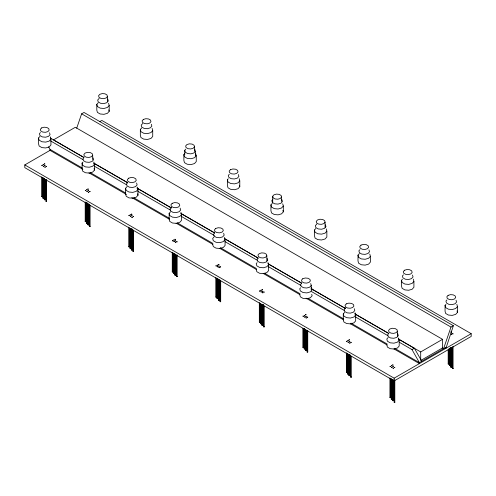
<?xml version="1.0" encoding="UTF-8"?>
<svg xmlns="http://www.w3.org/2000/svg" width="496" height="496" viewBox="0 0 496 496"><rect width="100%" height="100%" fill="white"/><g stroke="black" fill="none" stroke-linecap="round" stroke-linejoin="round"><path stroke-width="0.74" d="M76.706 128.204L81.629 113.826L84.004 112.456L453.363 325.705L445.978 348.248M453.363 325.705L450.988 327.075L443.604 348.645L442.265 347.87M41.664 196.54L42.34 196.54L41.664 196.54L41.664 176.83M43.605 178.659L43.605 198.003L42.935 198.003L43.716 197.985L43.481 198.313L43.146 198.121L43.146 177.673M43.146 198.121L43.481 197.929M44.411 178.721L44.411 199.584C46.202 200.396 43.499 198.549 44.721 199.845M44.411 199.584L44.981 199.448L44.745 199.776M45.886 201.171L46.556 201.171L45.886 201.171L45.886 179.558M85.2 221.669L85.87 221.669L85.2 221.669L85.2 201.965M87.346 202.808L87.346 223.256C85.597 223.491 87.68 222.698 86.676 223.256L86.676 202.808M86.676 223.256L87.346 223.256M88.61 204.625L88.517 224.855L87.829 224.731L88.065 224.403M88.307 224.731C87.377 224.254 89.757 225.24 88.152 224.837L88.152 203.924M88.152 224.837L88.307 224.459M89.416 226.3L90.092 226.3L89.416 226.3L89.416 204.693M128.731 246.803L129.4 246.803L128.731 246.803L128.731 227.1M130.665 248.267L130.095 248.13M130.206 248.391L130.876 248.391L130.206 248.391L130.206 228.699M131.682 229.059L131.682 249.972C133.443 250.133 130.628 249.872 131.601 249.538M132.048 249.711L131.812 250.046L131.57 249.711M132.953 251.435L133.622 251.435L132.953 251.435L132.953 229.828M172.261 271.938L172.93 271.938L172.261 271.938L172.261 252.228M174.102 273.538L173.526 273.401L173.867 273.203M174.412 253.834L174.412 273.519L173.836 273.383M175.677 274.982L174.797 274.858L175.367 274.722M175.107 275.119L175.342 274.79M175.888 254.963L175.888 275.106L175.317 274.97M176.483 276.57L177.153 276.57L176.483 276.57L176.483 254.956M215.791 297.067L216.467 297.067L215.791 297.067L215.791 277.363M217.732 279.192L217.732 298.53L217.062 298.53L217.942 298.654L217.161 298.666M218.748 279.322L218.748 300.235L219.418 300.235L218.426 299.857M219.207 280.029L219.207 300.117L218.538 300.117L219.108 299.981M218.748 300.235L218.996 279.949M220.013 301.698L220.689 301.698L220.013 301.698L220.013 280.091M259.327 322.202L259.997 322.202L259.327 322.202L259.327 302.498M261.262 304.321L261.262 323.665L260.691 323.528M260.803 323.789L261.473 323.789L260.803 323.789L260.803 304.098M262.068 304.389L262.068 325.252C264.163 325.655 261.355 325.246 262.192 324.936M262.378 325.506L262.533 325.128M262.744 305.158L262.744 325.252L262.403 325.444M263.55 326.833L264.219 326.833L263.55 326.833L263.55 304.451M302.858 347.336L303.527 347.336L302.858 347.336L302.858 328.389M305.009 329.232L305.009 348.917L304.222 348.663M304.432 349.054L305.009 348.917M306.274 350.381L305.486 350.399L305.728 350.064M306.485 330.361L306.485 350.505L305.908 350.368M307.08 351.968L307.749 351.968L307.08 351.968L307.08 330.355M346.388 372.471L347.064 372.471L346.388 372.471L346.388 352.761M348.229 373.792C346.94 374.071 349.302 373.996 347.87 374.052L347.87 353.605M347.87 374.052L348.204 373.86M349.494 375.528L348.924 375.391L349.494 375.255M350.015 354.721L349.916 375.776L349.234 375.652L349.469 375.323M350.61 377.096L351.28 377.096L350.61 377.096L350.61 355.489M389.924 397.6L390.594 397.6L389.924 397.6L389.924 377.896M392.069 379.496L392.069 399.187C390.457 399.633 392.144 398.381 391.524 399.255M391.499 399.323L392.069 399.187M393.334 380.556L393.334 400.65L392.553 400.39M393.21 400.576L392.665 400.65L393.452 400.632M393.545 379.855L393.545 400.768L392.975 400.632M393.024 400.663L393.123 380.482M394.14 402.231L394.816 402.231L394.14 402.231L394.159 378.163L471.2 333.69L471.2 336.431L394.159 380.909L24.8 167.66L24.8 164.914L50.257 150.22M448.173 363.971L448.849 363.971L448.173 363.971L448.173 349.568M450.015 365.292L449.779 365.626L449.537 365.292M449.655 365.552L450.325 365.552L449.655 365.552L449.655 348.136M451.8 347.77L451.8 367.139L450.808 367.034L451.044 366.699M451.8 367.139C450.213 366.978 451.893 366.687 451.255 367.207M452.395 368.602L453.065 368.602L452.395 368.602L452.395 346.989M40.443 132.525L39.438 133.66L39.959 135.557L42.309 136.908L45.589 137.212L48.546 136.338L50.053 134.633L49.532 132.736M50.332 136.89L50.939 139.097L50.939 144.95L49.178 146.94L45.725 147.957L41.9 147.61L39.159 146.029L38.552 143.815L38.552 137.969L39.872 136.474M50.939 139.097L49.178 141.093L45.725 142.11L41.9 141.757L39.159 140.176L38.552 137.969M99.2 98.32L97.693 100.031L98.214 101.922L100.558 103.28L103.838 103.577L106.801 102.709L108.308 100.998L107.787 99.107M108.587 103.261L109.188 105.468L109.188 111.315L107.434 113.311L103.98 114.322L100.155 113.975L97.414 112.394L96.807 110.186L96.807 104.334L98.127 102.839M107.421 96.534L106.163 97.954L103.701 98.679L100.967 98.431L99.008 97.303L98.58 95.722L99.832 94.302L102.3 93.577L105.034 93.825L106.987 94.953L107.421 96.534L107.421 101.649M109.188 105.468L107.434 107.458L103.98 108.475L100.155 108.128L97.414 106.547L96.807 104.334M83.973 157.654L82.968 158.794L83.489 160.685L85.839 162.043L89.119 162.341L92.076 161.473L93.583 159.768L93.062 157.871M93.862 162.025L94.469 164.232L94.469 170.085L92.709 172.075L89.255 173.092L85.43 172.738L82.689 171.157L82.088 168.95L82.088 163.097L82.968 162.105M92.702 155.298L91.444 156.717L88.976 157.443L86.242 157.195L84.289 156.066L83.855 154.485L85.114 153.066L87.575 152.34L90.309 152.588L92.268 153.717L92.702 155.298L92.702 159.681M94.469 164.232L92.709 166.228L89.255 167.239L85.43 166.892L82.689 165.311L82.088 163.097M142.73 123.454L141.224 125.159L141.744 127.057L144.094 128.408L147.374 128.712L150.331 127.838L151.838 126.133L151.317 124.242M152.117 128.39L152.725 130.603L152.725 136.45L150.964 138.44L147.51 139.457L143.685 139.109L140.945 137.528L140.337 135.315L140.337 129.468L141.658 127.974M152.725 130.603L150.964 132.593L147.51 133.61L143.685 133.257L140.945 131.676L140.337 129.468M127.509 182.788L126.505 183.929L127.019 185.82L129.369 187.178L132.649 187.476L135.606 186.608L137.113 184.896L136.598 183.005M137.392 187.159L138 189.367L138 195.213L136.239 197.21L132.792 198.22L128.966 197.873L126.226 196.292L125.618 194.085L125.618 188.232L126.939 186.738M138 189.367L136.239 191.357L132.792 192.374L128.966 192.026L126.226 190.439L125.618 188.232M184.754 154.684L184.754 150.294L185.764 149.153M195.647 153.524L196.255 155.732L196.255 161.584L194.494 163.575L191.041 164.591L187.215 164.238L184.481 162.657L183.873 160.45L183.873 154.603L184.754 153.605M194.488 146.797L193.229 148.223L190.762 148.949L188.027 148.695L186.074 147.566L185.64 145.991L186.899 144.565L189.36 143.84L192.095 144.088L194.054 145.223L194.488 146.797L194.488 151.187M194.847 149.37L195.368 151.268L193.862 152.973L190.904 153.847L187.624 153.543L185.275 152.185L184.754 150.294M196.255 155.732L194.494 157.728L191.041 158.739L187.215 158.391L184.481 156.81L183.873 154.603M171.542 207.353L170.035 209.058L170.556 210.955L172.899 212.307L176.179 212.61L179.143 211.736L180.649 210.031L180.129 208.134M180.928 212.288L181.53 214.501L181.53 220.348L179.775 222.338L176.322 223.355L172.496 223.008L169.756 221.427L169.148 219.213L169.148 213.367L170.469 211.873M181.53 214.501L179.775 216.492L176.322 217.508L172.496 217.155L169.756 215.574L169.148 213.367M229.295 174.288L228.29 175.429L228.805 177.32L231.155 178.678L234.434 178.975L237.392 178.107L238.905 176.396L238.384 174.505M239.177 178.659L239.785 180.866L239.785 186.713L238.024 188.709L234.577 189.726L230.752 189.373L228.011 187.792L227.404 185.585L227.404 179.732L228.284 178.74M239.785 180.866L238.024 182.857L234.577 183.873L230.752 183.526L228.011 181.945L227.404 179.732M214.57 233.052L213.565 234.193L214.086 236.084L216.436 237.441L219.716 237.739L222.673 236.871L224.18 235.166L223.659 233.269M213.999 237.007L212.685 238.502L213.286 240.709L216.027 242.29L219.852 242.637L223.305 241.626L225.066 239.63L224.459 237.423M272.707 202.101L272.707 196.255L273.959 194.829L276.427 194.103L279.161 194.358L281.114 195.486L281.548 197.061L281.548 201.45M272.825 199.423L271.82 200.558L272.341 202.455L274.685 203.813L277.965 204.11L280.928 203.242L282.435 201.531L281.914 199.64M282.714 203.788L283.315 206.001L283.315 211.848L281.561 213.838L278.107 214.855L274.282 214.508L271.541 212.927L270.934 210.713L270.934 204.867L272.254 203.372M281.548 197.061L280.296 198.487L277.828 199.212L275.094 198.964L273.135 197.83L272.707 196.255M283.315 206.001L281.561 207.991L278.107 209.008L274.282 208.655L271.541 207.074L270.934 204.867M258.106 258.187L257.095 259.327L257.616 261.218L259.966 262.576L263.246 262.874L266.203 262.006L267.71 260.295L267.195 258.404M257.095 262.638L256.215 263.63L256.823 265.844L259.557 267.425L263.388 267.772L266.836 266.755L268.596 264.765L267.989 262.558M266.829 255.831L265.571 257.25L263.103 257.976L260.375 257.728L258.416 256.599L257.982 255.018L259.241 253.599L261.702 252.873L264.436 253.121L266.395 254.25L266.829 255.831L266.829 260.946M316.857 223.987L315.351 225.692L315.871 227.59L318.221 228.941L321.501 229.245L324.458 228.371L325.965 226.666L325.444 224.769M326.244 228.923L326.852 231.13L326.852 236.983L325.091 238.973L321.637 239.99L317.812 239.642L315.072 238.055L314.47 235.848L314.47 230.001L315.785 228.507M325.078 222.196L323.826 223.622L321.358 224.347L318.624 224.093L316.671 222.964L316.237 221.39L317.496 219.964L319.957 219.238L322.691 219.486L324.651 220.621L325.078 222.196L325.078 227.317M326.852 231.13L325.091 233.126L321.637 234.143L317.812 233.79L315.072 232.209L314.47 230.001M301.636 283.321L300.632 284.456L301.153 286.353L303.496 287.711L306.776 288.009L309.733 287.141L311.246 285.429L310.725 283.538M300.626 287.767L299.745 288.765L300.353 290.972L303.093 292.553L306.919 292.907L310.372 291.89L312.127 289.9L311.519 287.686M359.891 249.686L358.887 250.827L359.402 252.718L361.751 254.076L365.031 254.374L367.989 253.506L369.495 251.794L368.981 249.903M369.774 254.057L370.382 256.265L370.382 262.111L368.621 264.108L365.174 265.124L361.342 264.771L358.608 263.19L358 260.983L358 255.13L359.321 253.636M370.382 256.265L368.621 258.255L365.174 259.272L361.342 258.924L358.608 257.343L358 255.13M345.669 307.886L344.162 309.591L344.683 311.488L347.033 312.84L350.312 313.143L353.27 312.269L354.776 310.564L354.256 308.667M355.055 312.821L355.663 315.028L355.663 320.881L353.902 322.871L350.449 323.888L346.623 323.535L343.883 321.954L343.275 319.746L343.275 313.9L344.596 312.406M355.663 315.028L353.902 317.025L350.449 318.041L346.623 317.688L343.883 316.107L343.275 313.9M403.422 274.821L402.417 275.962L402.938 277.853L405.282 279.211L408.561 279.508L411.519 278.64L413.032 276.929L412.511 275.038M413.311 279.186L413.912 281.399L413.912 287.246L412.157 289.242L408.704 290.253L404.879 289.906L402.138 288.325L401.531 286.118L401.531 280.265L402.411 279.267M413.912 281.399L412.157 283.39L408.704 284.406L404.879 284.053L402.138 282.472L401.531 280.265M388.697 333.585L387.692 334.726L388.213 336.617L390.563 337.974L393.843 338.272L396.8 337.404L398.307 335.693L397.786 333.802M388.126 337.534L386.812 339.028L387.413 341.242L390.154 342.823L393.979 343.17L397.432 342.153L399.193 340.163L398.586 337.956M397.42 331.229L396.168 332.649L393.7 333.374L390.966 333.126L389.013 331.998L388.579 330.417L389.837 328.997L392.299 328.271L395.033 328.519L396.992 329.648L397.42 331.229L397.42 336.344M446.952 299.956L445.947 301.091L446.468 302.988L448.818 304.339L452.098 304.643L455.055 303.769L456.562 302.064L456.041 300.167M456.841 304.321L457.448 306.528L457.448 312.381L455.688 314.371L452.234 315.388L448.409 315.041L445.668 313.46L445.061 311.246L445.061 305.4L445.941 304.401M457.448 306.528L455.688 308.524L452.234 309.541L448.409 309.188L445.668 307.607L445.061 305.4M99.826 121.601L101.841 120.441L471.2 333.69M399.261 342.234L411.996 349.587L414.371 348.217L421.761 361.255M398.586 339.165L420.701 351.937L442.55 339.326L442.55 347.913L420.701 360.524M445.978 347.274L419.387 362.626L394.58 348.31M217.608 298.462L217.273 298.654L217.273 278.206M305.728 350.455L306.485 350.505M451.044 331.626L451.379 331.433L451.044 331.241M81.629 113.826L450.988 327.075M442.55 339.326L75.299 127.292L53.45 139.903L83.607 157.319M50.375 138.068L83.892 157.418M93.942 163.221L127.46 182.571M136.846 187.99L171.033 207.731M181.09 213.534L214.607 232.884M224.663 238.694L258.18 258.044M268.237 263.847L301.754 283.197M311.135 288.616L345.328 308.357M354.708 313.776L388.895 333.51M398.282 338.929L414.371 348.217M93.663 163.122L127.838 182.85M137.894 188.654L171.399 208.004M180.786 213.416L214.291 232.767M224.347 238.57L257.852 257.914M267.902 263.717L301.413 283.061M311.463 288.87L344.974 308.214M355.024 314.018L387.866 332.977M50.679 140.982L82.857 159.563M94.252 166.141L126.43 184.717M137.826 191.295L170.674 210.261M181.4 216.454L214.241 235.42M224.967 241.608L257.145 260.189M268.541 266.767L300.719 285.343M311.445 291.536L344.292 310.502M355.688 317.08L387.866 335.656M48.546 146.773L50.022 149.377L82.2 167.958M90.241 172.602L125.773 193.111M133.815 197.755L169.347 218.271M177.388 222.915L212.914 243.424M220.292 247.684L256.488 268.584M264.535 273.228L300.061 293.737M308.109 298.381L343.635 318.897M351.007 323.15L387.209 344.05M82.869 169.316L50.022 150.356L50.022 149.377M88.902 172.8L126.443 194.475M131.806 197.569L169.347 219.244M176.049 223.113L212.914 244.398M219.623 248.273L256.488 269.557M263.19 273.426L300.061 294.711M306.094 298.195L343.635 319.87M350.337 323.739L387.209 345.024M393.911 348.899L419.387 363.605L419.387 362.626L411.996 349.587M24.8 164.914L394.159 378.163M457.039 310.905L457.448 312.381M386.812 344.881L387.413 347.088L390.154 348.669L393.979 349.023L397.432 348.006L399.193 346.01L399.193 340.163M311.724 294.271L312.127 295.746L310.372 297.736L306.919 298.753L303.093 298.406L300.353 296.825L299.745 294.612M282.912 210.378L283.315 211.848M239.382 185.244L239.785 186.713M256.215 269.483L256.823 271.69L259.557 273.271L263.388 273.625L266.836 272.608L268.596 270.611L268.596 264.765M212.685 244.348L213.286 246.555L216.027 248.136L219.852 248.49L223.305 247.473L225.066 245.483L225.066 239.63M137.597 193.744L138 195.213M108.785 109.845L109.188 111.315M94.066 168.609L94.469 170.085M453.065 346.22L453.065 368.602M451.131 347.77L451.131 367.139M450.92 347.696L450.92 367.015M450.709 347.622L450.709 366.891M450.325 348.136L450.325 365.552M449.444 348.409L449.444 365.434M448.849 348.812L448.849 363.971M420.701 351.937L420.701 359.811M394.816 379.849L394.816 402.231M392.875 379.855L392.875 400.768M392.665 379.787L392.665 400.65M392.454 379.713L392.454 400.526M391.859 379.725L391.859 399.063M391.4 378.739L391.4 399.187M391.189 378.95L391.189 399.063M390.594 378.653L390.594 397.6M351.28 356.264L351.28 377.096M349.345 354.721L349.345 375.639M349.134 354.652L349.134 375.515M348.924 354.578L348.924 375.391M348.539 354.361L348.539 374.052M347.653 353.815L347.653 373.928M347.064 353.524L347.064 372.471M311.246 285.429L311.246 289.819M307.749 330.355L307.749 351.968M305.815 329.586L305.815 350.505M305.604 329.518L305.604 350.381M305.387 329.443L305.387 350.263M304.798 329.456L304.798 348.8M304.333 328.476L304.333 348.917M304.122 328.681L304.122 348.8M303.527 328.389L303.527 347.336M264.219 305.995L264.219 326.833M262.954 304.457L262.954 325.37M262.279 304.457L262.279 325.37M261.857 304.315L261.857 325.128M261.473 304.098L261.473 323.789M260.592 303.552L260.592 323.665M259.997 303.254L259.997 322.202M220.689 280.86L220.689 301.698M219.418 280.097L219.418 300.235M218.538 279.254L218.538 300.117M218.327 279.18L218.327 299.993M217.942 278.963L217.942 298.654M217.062 278.417L217.062 298.53M216.467 278.12L216.467 297.067M195.368 151.268L195.368 155.651M177.153 254.956L177.153 276.57M175.218 254.188L175.218 275.106M175.007 254.119L175.007 274.982M174.797 254.045L174.797 274.858M173.736 253.078L173.736 273.519M173.526 253.282L173.526 273.401M172.93 252.991L172.93 271.938M133.622 230.597L133.622 251.435M132.358 229.059L132.358 249.972M131.471 228.985L131.471 249.848M131.26 228.916L131.26 249.73M130.876 228.699L130.876 248.391M129.995 228.154L129.995 248.267M129.4 227.856L129.4 246.803M90.092 205.462L90.092 226.3M88.827 203.924L88.827 224.837M87.941 203.856L87.941 224.719M87.73 203.782L87.73 224.595M87.135 203.794L87.135 223.132M86.465 202.244L86.465 223.132M85.87 202.721L85.87 221.669M46.556 179.558L46.556 201.171M45.291 179.564L45.291 199.708M45.08 179.496L45.08 199.584M44.621 178.789L44.621 199.708M44.2 178.647L44.2 199.46M43.815 178.436L43.815 198.121M42.935 177.884L42.935 198.003M42.34 177.593L42.34 196.54M41.763 165.329L42.34 165.466L41.763 165.329M43.028 164.598L43.605 164.734L43.028 164.598M44.299 163.866L44.869 164.002L44.299 163.866M43.239 166.179L43.815 166.315L43.239 166.179M44.51 165.447L45.08 165.583L44.51 165.447M44.721 167.034L45.291 167.171L44.721 167.034M45.985 166.303L46.556 166.439L45.985 166.303M85.293 190.458L85.87 190.594L85.293 190.458M86.564 189.726L87.135 189.869L86.564 189.726M87.829 189.001L88.4 189.137L87.829 189.001M86.775 191.313L87.346 191.45L86.775 191.313M88.04 190.582L88.61 190.718L88.04 190.582M88.251 192.169L88.827 192.305L88.251 192.169M89.516 191.437L90.092 191.574L89.516 191.437M128.83 215.593L129.4 215.729L128.83 215.593M130.095 214.861L130.665 214.997L130.095 214.861M131.359 214.129L131.936 214.266L131.359 214.129M130.305 216.448L130.876 216.585L130.305 216.448M131.57 215.717L132.147 215.853L131.57 215.717M131.781 217.298L132.358 217.434L131.781 217.298M133.052 216.566L133.622 216.702L133.052 216.566M172.36 240.727L172.93 240.864L172.36 240.727M173.625 239.996L174.201 240.132L173.625 239.996M174.896 239.264L175.466 239.401L174.896 239.264M173.836 241.577L174.412 241.713L173.836 241.577M175.107 240.845L175.677 240.988L175.107 240.845M175.317 242.432L175.888 242.569L175.317 242.432M176.582 241.701L177.153 241.837L176.582 241.701M215.89 265.856L216.467 265.999L215.89 265.856M217.161 265.131L217.732 265.267L217.161 265.131M218.426 264.399L218.996 264.535L218.426 264.399M217.372 266.712L217.942 266.848L217.372 266.712M218.637 265.98L219.207 266.116L218.637 265.98M218.848 267.567L219.418 267.704L218.848 267.567M220.112 266.836L220.689 266.972L220.112 266.836M259.427 290.991L259.997 291.127L259.427 290.991M260.691 290.259L261.262 290.396L260.691 290.259M261.956 289.528L262.533 289.664L261.956 289.528M260.902 291.846L261.473 291.983L260.902 291.846M262.167 291.115L262.744 291.251L262.167 291.115M262.378 292.696L262.954 292.832L262.378 292.696M263.643 291.964L264.219 292.101L263.643 291.964M302.957 316.126L303.527 316.262L302.957 316.126M304.222 315.394L304.798 315.53L304.222 315.394M305.486 314.662L306.063 314.799L305.486 314.662M304.432 316.975L305.009 317.118L304.432 316.975M305.697 316.243L306.274 316.386L305.697 316.243M305.908 317.831L306.485 317.967L305.908 317.831M307.179 317.099L307.749 317.235L307.179 317.099M346.487 341.26L347.064 341.397L346.487 341.26M347.752 340.529L348.328 340.665L347.752 340.529M349.023 339.797L349.593 339.934L349.023 339.797M347.963 342.11L348.539 342.246L347.963 342.11M349.234 341.378L349.804 341.515L349.234 341.378M349.444 342.965L350.015 343.102L349.444 342.965M350.709 342.234L351.28 342.37L350.709 342.234M390.017 366.389L390.594 366.525L390.017 366.389M391.288 365.657L391.859 365.794L391.288 365.657M392.553 364.926L393.123 365.062L392.553 364.926M391.499 367.245L392.069 367.381L391.499 367.245M392.764 366.513L393.334 366.649L392.764 366.513M392.975 368.094L393.545 368.237L392.975 368.094M394.239 367.362L394.816 367.505L394.239 367.362M451.019 332.878L451.589 333.014L451.019 332.878M451.23 334.465L451.8 334.602L451.23 334.465M452.495 333.734L453.065 333.87L452.495 333.734M41.577 127.931L40.325 129.357L40.759 130.932L42.712 132.06L45.446 132.314L47.914 131.589L49.166 130.163L48.732 128.588L46.779 127.453L44.045 127.205L41.577 127.931M143.363 119.431L142.11 120.857L142.544 122.431L144.497 123.566L147.231 123.814L149.699 123.089L150.951 121.663L150.517 120.088L148.564 118.959L145.83 118.705L143.363 119.431M128.644 178.2L127.385 179.62L127.819 181.201L129.778 182.33L132.513 182.578L134.974 181.852L136.233 180.432L135.799 178.851L133.839 177.723L131.111 177.475L128.644 178.2M172.174 203.329L170.922 204.755L171.349 206.33L173.309 207.464L176.043 207.712L178.504 206.987L179.763 205.561L179.329 203.986L177.376 202.858L174.642 202.604L172.174 203.329M230.429 169.7L229.171 171.12L229.605 172.701L231.564 173.829L234.298 174.077L236.759 173.352L238.018 171.932L237.584 170.351L235.625 169.223L232.897 168.975L230.429 169.7M215.704 228.464L214.452 229.89L214.886 231.465L216.839 232.593L219.573 232.847L222.041 232.122L223.293 230.696L222.865 229.115L220.906 227.986L218.172 227.738L215.704 228.464M302.771 278.727L301.512 280.153L301.946 281.728L303.905 282.863L306.64 283.111L309.101 282.385L310.36 280.959L309.926 279.384L307.973 278.256L305.238 278.002L302.771 278.727M361.026 245.098L359.767 246.518L360.201 248.099L362.161 249.228L364.889 249.476L367.356 248.75L368.615 247.33L368.181 245.749L366.222 244.621L363.487 244.373L361.026 245.098M346.301 303.862L345.049 305.288L345.483 306.863L347.436 307.991L350.17 308.245L352.637 307.52L353.89 306.094L353.456 304.519L351.503 303.385L348.769 303.137L346.301 303.862M404.556 270.227L403.298 271.653L403.732 273.234L405.691 274.362L408.425 274.61L410.886 273.885L412.145 272.459L411.711 270.884L409.758 269.756L407.024 269.502L404.556 270.227M448.086 295.362L446.834 296.788L447.268 298.363L449.221 299.491L451.955 299.745L454.423 299.02L455.675 297.594L455.241 296.019L453.288 294.884L450.554 294.636L448.086 295.362"/></g></svg>
